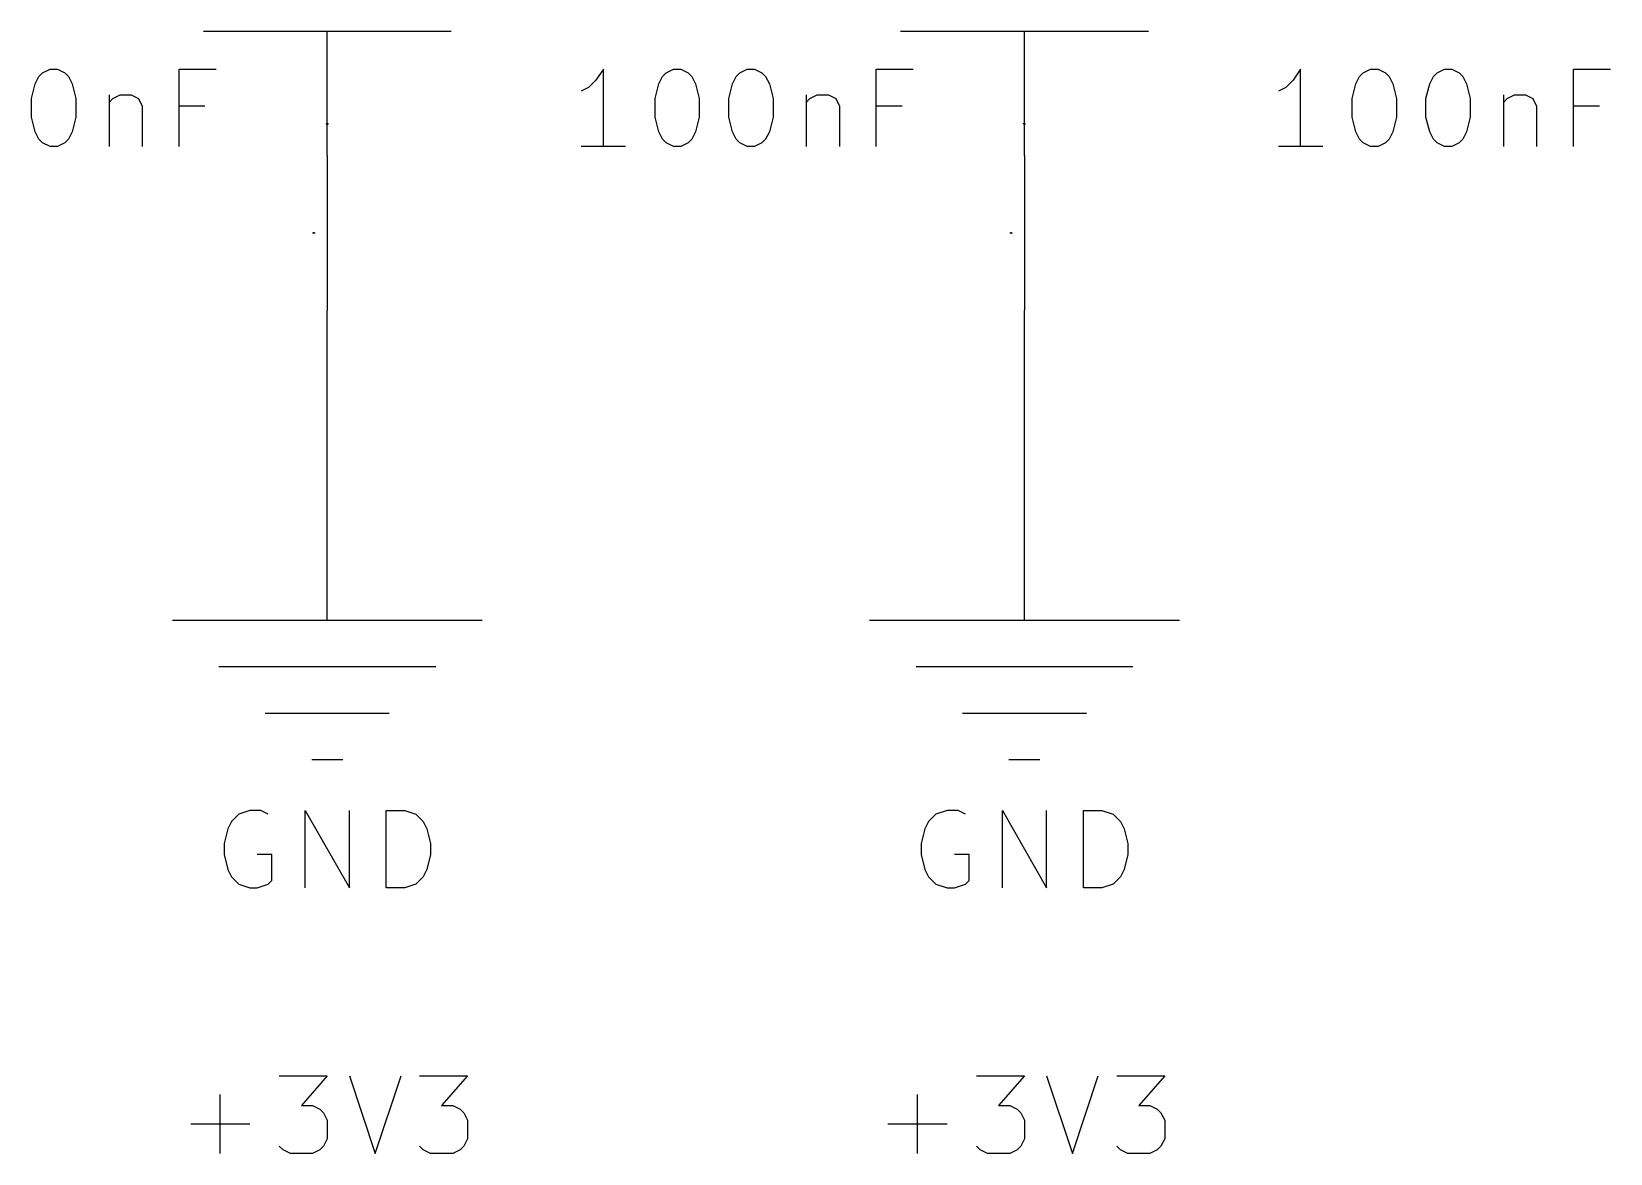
# Model space of a CAD drawing. Header units: millimetres. Extents: x 6 to 290, y -200 to -4.
# Drawn here: x 264.39 to 290.28, y -68.43 to -50.04 of the extents above; entities that cross this region are included whole.
import ezdxf

# ---------------------------------------------------------------- set-up
doc = ezdxf.new("R2010")
doc.units = ezdxf.units.MM
for name, color, linetype in [('GREENSIXTYFIVE', 129, 'CONTINUOUS'), ('LIGHTGREEN', 92, 'CONTINUOUS'), ('LIGHTRED', 12, 'CONTINUOUS'), ('RED', 14, 'CONTINUOUS')]:
    doc.layers.add(name, color=color, linetype=linetype)

msp = doc.modelspace()

# ---------------------------------------------------------------- linework, layer by layer
at = {"layer": 'GREENSIXTYFIVE', "linetype": 'CONTINUOUS'}
for p, q in [((264.513, -50.7754), (264.5735, -50.7149)), ((264.513, -50.7754), (264.5735, -50.7149)), ((264.5735, -50.7149), (264.6944, -50.6544)), ((264.5735, -50.7149), (264.6944, -50.6544)), ((264.6944, -50.6544), (264.8154, -50.6544)), ((264.6944, -50.6544), (264.8154, -50.6544)), ((264.8154, -50.6544), (264.9363, -50.7149)), ((264.8154, -50.6544), (264.9363, -50.7149)), ((264.9363, -50.7149), (264.9968, -50.7754)), ((264.9363, -50.7149), (264.9968, -50.7754)), ((266.811, -51.9244), (266.811, -50.6544)), ((266.811, -50.6544), (267.4158, -50.6544)), ((266.811, -51.9244), (266.811, -50.6544)), ((266.811, -50.6544), (267.4158, -50.6544)), ((273.7659, -50.6544), (273.645, -50.8359)), ((273.7659, -50.6544), (273.645, -50.8359)), ((273.7659, -51.9244), (273.7659, -50.6544)), ((273.7659, -51.9244), (273.7659, -50.6544)), ((274.7335, -50.7754), (274.794, -50.7149)), ((274.7335, -50.7754), (274.794, -50.7149)), ((274.794, -50.7149), (274.9149, -50.6544)), ((274.794, -50.7149), (274.9149, -50.6544)), ((274.9149, -50.6544), (275.0359, -50.6544)), ((274.9149, -50.6544), (275.0359, -50.6544)), ((275.0359, -50.6544), (275.1568, -50.7149)), ((275.0359, -50.6544), (275.1568, -50.7149)), ((275.1568, -50.7149), (275.2173, -50.7754)), ((275.1568, -50.7149), (275.2173, -50.7754)), ((275.943, -50.7754), (276.0035, -50.7149)), ((275.943, -50.7754), (276.0035, -50.7149)), ((276.0035, -50.7149), (276.1244, -50.6544)), ((276.0035, -50.7149), (276.1244, -50.6544)), ((276.1244, -50.6544), (276.2454, -50.6544)), ((276.1244, -50.6544), (276.2454, -50.6544)), ((276.2454, -50.6544), (276.3663, -50.7149)), ((276.2454, -50.6544), (276.3663, -50.7149)), ((276.3663, -50.7149), (276.4268, -50.7754)), ((276.3663, -50.7149), (276.4268, -50.7754)), ((278.241, -51.9244), (278.241, -50.6544)), ((278.241, -50.6544), (278.8458, -50.6544)), ((278.241, -51.9244), (278.241, -50.6544)), ((278.241, -50.6544), (278.8458, -50.6544)), ((285.1959, -50.6544), (285.075, -50.8359)), ((285.1959, -50.6544), (285.075, -50.8359)), ((285.1959, -51.9244), (285.1959, -50.6544)), ((285.1959, -51.9244), (285.1959, -50.6544)), ((286.1635, -50.7754), (286.224, -50.7149)), ((286.1635, -50.7754), (286.224, -50.7149)), ((286.224, -50.7149), (286.3449, -50.6544)), ((286.224, -50.7149), (286.3449, -50.6544)), ((286.3449, -50.6544), (286.4659, -50.6544)), ((286.3449, -50.6544), (286.4659, -50.6544)), ((286.4659, -50.6544), (286.5868, -50.7149)), ((286.4659, -50.6544), (286.5868, -50.7149)), ((286.5868, -50.7149), (286.6473, -50.7754)), ((286.5868, -50.7149), (286.6473, -50.7754)), ((287.373, -50.7754), (287.4335, -50.7149)), ((287.373, -50.7754), (287.4335, -50.7149)), ((287.4335, -50.7149), (287.5544, -50.6544)), ((287.4335, -50.7149), (287.5544, -50.6544)), ((287.5544, -50.6544), (287.6754, -50.6544)), ((287.5544, -50.6544), (287.6754, -50.6544)), ((287.6754, -50.6544), (287.7963, -50.7149)), ((287.6754, -50.6544), (287.7963, -50.7149)), ((287.7963, -50.7149), (287.8568, -50.7754)), ((287.7963, -50.7149), (287.8568, -50.7754)), ((289.671, -51.9244), (289.671, -50.6544)), ((289.671, -50.6544), (290.2758, -50.6544)), ((289.671, -51.9244), (289.671, -50.6544)), ((289.671, -50.6544), (290.2758, -50.6544)), ((264.3921, -51.1382), (264.4525, -50.8963)), ((264.3921, -51.1382), (264.4525, -50.8963)), ((264.4525, -50.8963), (264.513, -50.7754)), ((264.4525, -50.8963), (264.513, -50.7754)), ((264.9968, -50.7754), (265.0573, -50.8963)), ((264.9968, -50.7754), (265.0573, -50.8963)), ((265.0573, -50.8963), (265.1178, -51.1382)), ((265.0573, -50.8963), (265.1178, -51.1382)), ((273.524, -50.9568), (273.4031, -51.0173)), ((273.524, -50.9568), (273.4031, -51.0173)), ((273.645, -50.8359), (273.524, -50.9568)), ((273.645, -50.8359), (273.524, -50.9568)), ((274.6126, -51.1382), (274.673, -50.8963)), ((274.6126, -51.1382), (274.673, -50.8963)), ((274.673, -50.8963), (274.7335, -50.7754)), ((274.673, -50.8963), (274.7335, -50.7754)), ((275.2173, -50.7754), (275.2778, -50.8963)), ((275.2173, -50.7754), (275.2778, -50.8963)), ((275.2778, -50.8963), (275.3383, -51.1382)), ((275.2778, -50.8963), (275.3383, -51.1382)), ((275.8221, -51.1382), (275.8825, -50.8963)), ((275.8221, -51.1382), (275.8825, -50.8963)), ((275.8825, -50.8963), (275.943, -50.7754)), ((275.8825, -50.8963), (275.943, -50.7754)), ((276.4268, -50.7754), (276.4873, -50.8963)), ((276.4268, -50.7754), (276.4873, -50.8963)), ((276.4873, -50.8963), (276.5478, -51.1382)), ((276.4873, -50.8963), (276.5478, -51.1382)), ((284.954, -50.9568), (284.8331, -51.0173)), ((284.954, -50.9568), (284.8331, -51.0173)), ((285.075, -50.8359), (284.954, -50.9568)), ((285.075, -50.8359), (284.954, -50.9568)), ((286.0426, -51.1382), (286.103, -50.8963)), ((286.0426, -51.1382), (286.103, -50.8963)), ((286.103, -50.8963), (286.1635, -50.7754)), ((286.103, -50.8963), (286.1635, -50.7754)), ((286.6473, -50.7754), (286.7078, -50.8963)), ((286.6473, -50.7754), (286.7078, -50.8963)), ((286.7078, -50.8963), (286.7683, -51.1382)), ((286.7078, -50.8963), (286.7683, -51.1382)), ((287.2521, -51.1382), (287.3125, -50.8963)), ((287.2521, -51.1382), (287.3125, -50.8963)), ((287.3125, -50.8963), (287.373, -50.7754)), ((287.3125, -50.8963), (287.373, -50.7754)), ((287.8568, -50.7754), (287.9173, -50.8963)), ((287.8568, -50.7754), (287.9173, -50.8963)), ((287.9173, -50.8963), (287.9778, -51.1382)), ((287.9173, -50.8963), (287.9778, -51.1382)), ((264.3921, -51.4406), (264.3921, -51.1382)), ((264.3921, -51.4406), (264.3921, -51.1382)), ((265.1178, -51.1382), (265.1178, -51.4406)), ((265.1178, -51.1382), (265.1178, -51.4406)), ((265.662, -51.0778), (265.662, -51.9244)), ((265.662, -51.0778), (265.662, -51.9244)), ((265.662, -51.1987), (265.7225, -51.1382)), ((265.662, -51.1987), (265.7225, -51.1382)), ((265.7225, -51.1382), (265.8435, -51.0778)), ((265.7225, -51.1382), (265.8435, -51.0778)), ((265.8435, -51.0778), (266.0249, -51.0778)), ((265.8435, -51.0778), (266.0249, -51.0778)), ((266.0249, -51.0778), (266.1458, -51.1382)), ((266.0249, -51.0778), (266.1458, -51.1382)), ((266.1458, -51.1382), (266.2063, -51.2592)), ((266.1458, -51.1382), (266.2063, -51.2592)), ((274.6126, -51.4406), (274.6126, -51.1382)), ((274.6126, -51.4406), (274.6126, -51.1382)), ((275.3383, -51.1382), (275.3383, -51.4406)), ((275.3383, -51.1382), (275.3383, -51.4406)), ((275.8221, -51.4406), (275.8221, -51.1382)), ((275.8221, -51.4406), (275.8221, -51.1382)), ((276.5478, -51.1382), (276.5478, -51.4406)), ((276.5478, -51.1382), (276.5478, -51.4406)), ((277.092, -51.0778), (277.092, -51.9244)), ((277.092, -51.0778), (277.092, -51.9244)), ((277.092, -51.1987), (277.1525, -51.1382)), ((277.092, -51.1987), (277.1525, -51.1382)), ((277.1525, -51.1382), (277.2735, -51.0778)), ((277.1525, -51.1382), (277.2735, -51.0778)), ((277.2735, -51.0778), (277.4549, -51.0778)), ((277.2735, -51.0778), (277.4549, -51.0778)), ((277.4549, -51.0778), (277.5758, -51.1382)), ((277.4549, -51.0778), (277.5758, -51.1382)), ((277.5758, -51.1382), (277.6363, -51.2592)), ((277.5758, -51.1382), (277.6363, -51.2592)), ((286.0426, -51.4406), (286.0426, -51.1382)), ((286.0426, -51.4406), (286.0426, -51.1382)), ((286.7683, -51.1382), (286.7683, -51.4406)), ((286.7683, -51.1382), (286.7683, -51.4406)), ((287.2521, -51.4406), (287.2521, -51.1382)), ((287.2521, -51.4406), (287.2521, -51.1382)), ((287.9778, -51.1382), (287.9778, -51.4406)), ((287.9778, -51.1382), (287.9778, -51.4406)), ((288.522, -51.0778), (288.522, -51.9244)), ((288.522, -51.0778), (288.522, -51.9244)), ((288.522, -51.1987), (288.5825, -51.1382)), ((288.522, -51.1987), (288.5825, -51.1382)), ((288.5825, -51.1382), (288.7035, -51.0778)), ((288.5825, -51.1382), (288.7035, -51.0778)), ((288.7035, -51.0778), (288.8849, -51.0778)), ((288.7035, -51.0778), (288.8849, -51.0778)), ((288.8849, -51.0778), (289.0058, -51.1382)), ((288.8849, -51.0778), (289.0058, -51.1382)), ((289.0058, -51.1382), (289.0663, -51.2592)), ((289.0058, -51.1382), (289.0663, -51.2592)), ((264.4525, -51.6825), (264.3921, -51.4406)), ((264.4525, -51.6825), (264.3921, -51.4406)), ((265.1178, -51.4406), (265.0573, -51.6825)), ((265.1178, -51.4406), (265.0573, -51.6825)), ((266.2063, -51.2592), (266.2063, -51.9244)), ((266.2063, -51.2592), (266.2063, -51.9244)), ((267.2344, -51.2592), (266.811, -51.2592)), ((267.2344, -51.2592), (266.811, -51.2592)), ((274.673, -51.6825), (274.6126, -51.4406)), ((274.673, -51.6825), (274.6126, -51.4406)), ((275.3383, -51.4406), (275.2778, -51.6825)), ((275.3383, -51.4406), (275.2778, -51.6825)), ((275.8825, -51.6825), (275.8221, -51.4406)), ((275.8825, -51.6825), (275.8221, -51.4406)), ((276.5478, -51.4406), (276.4873, -51.6825)), ((276.5478, -51.4406), (276.4873, -51.6825)), ((277.6363, -51.2592), (277.6363, -51.9244)), ((277.6363, -51.2592), (277.6363, -51.9244)), ((278.6644, -51.2592), (278.241, -51.2592)), ((278.6644, -51.2592), (278.241, -51.2592)), ((286.103, -51.6825), (286.0426, -51.4406)), ((286.103, -51.6825), (286.0426, -51.4406)), ((286.7683, -51.4406), (286.7078, -51.6825)), ((286.7683, -51.4406), (286.7078, -51.6825)), ((287.3125, -51.6825), (287.2521, -51.4406)), ((287.3125, -51.6825), (287.2521, -51.4406)), ((287.9778, -51.4406), (287.9173, -51.6825)), ((287.9778, -51.4406), (287.9173, -51.6825)), ((289.0663, -51.2592), (289.0663, -51.9244)), ((289.0663, -51.2592), (289.0663, -51.9244)), ((290.0944, -51.2592), (289.671, -51.2592)), ((290.0944, -51.2592), (289.671, -51.2592)), ((264.513, -51.8035), (264.4525, -51.6825)), ((264.513, -51.8035), (264.4525, -51.6825)), ((265.0573, -51.6825), (264.9968, -51.8035)), ((265.0573, -51.6825), (264.9968, -51.8035)), ((269.2264, -51.5474), (269.2276, -51.545)), ((269.2264, -51.5474), (269.2276, -51.545)), ((269.2264, -51.5535), (269.2264, -51.5474)), ((269.2264, -51.5535), (269.2264, -51.5474)), ((269.2276, -51.5559), (269.2264, -51.5535)), ((269.2276, -51.5559), (269.2264, -51.5535)), ((269.2276, -51.545), (269.2288, -51.5438)), ((269.2276, -51.545), (269.2288, -51.5438)), ((269.2288, -51.5571), (269.2276, -51.5559)), ((269.2288, -51.5571), (269.2276, -51.5559)), ((269.2288, -51.5438), (269.2312, -51.5426)), ((269.2288, -51.5438), (269.2312, -51.5426)), ((269.2312, -51.5426), (269.2336, -51.5426)), ((269.2312, -51.5426), (269.2336, -51.5426)), ((269.2336, -51.5426), (269.2372, -51.5438)), ((269.2336, -51.5426), (269.2372, -51.5438)), ((269.2372, -51.5438), (269.2518, -51.5583)), ((269.2372, -51.5438), (269.2518, -51.5583)), ((269.2518, -51.5583), (269.2518, -51.5426)), ((269.2518, -51.5583), (269.2518, -51.5426)), ((274.7335, -51.8035), (274.673, -51.6825)), ((274.7335, -51.8035), (274.673, -51.6825)), ((275.2778, -51.6825), (275.2173, -51.8035)), ((275.2778, -51.6825), (275.2173, -51.8035)), ((275.943, -51.8035), (275.8825, -51.6825)), ((275.943, -51.8035), (275.8825, -51.6825)), ((276.4873, -51.6825), (276.4268, -51.8035)), ((276.4873, -51.6825), (276.4268, -51.8035)), ((280.6564, -51.5474), (280.6576, -51.545)), ((280.6564, -51.5474), (280.6576, -51.545)), ((280.6564, -51.5535), (280.6564, -51.5474)), ((280.6564, -51.5535), (280.6564, -51.5474)), ((280.6576, -51.5559), (280.6564, -51.5535)), ((280.6576, -51.5559), (280.6564, -51.5535)), ((280.6576, -51.545), (280.6588, -51.5438)), ((280.6576, -51.545), (280.6588, -51.5438)), ((280.6588, -51.5571), (280.6576, -51.5559)), ((280.6588, -51.5571), (280.6576, -51.5559)), ((280.6588, -51.5438), (280.6612, -51.5426)), ((280.6588, -51.5438), (280.6612, -51.5426)), ((280.6612, -51.5426), (280.6636, -51.5426)), ((280.6612, -51.5426), (280.6636, -51.5426)), ((280.6636, -51.5426), (280.6672, -51.5438)), ((280.6636, -51.5426), (280.6672, -51.5438)), ((280.6672, -51.5438), (280.6818, -51.5583)), ((280.6672, -51.5438), (280.6818, -51.5583)), ((280.6818, -51.5583), (280.6818, -51.5426)), ((280.6818, -51.5583), (280.6818, -51.5426)), ((286.1635, -51.8035), (286.103, -51.6825)), ((286.1635, -51.8035), (286.103, -51.6825)), ((286.7078, -51.6825), (286.6473, -51.8035)), ((286.7078, -51.6825), (286.6473, -51.8035)), ((287.373, -51.8035), (287.3125, -51.6825)), ((287.373, -51.8035), (287.3125, -51.6825)), ((287.9173, -51.6825), (287.8568, -51.8035)), ((287.9173, -51.6825), (287.8568, -51.8035)), ((264.5735, -51.864), (264.513, -51.8035)), ((264.5735, -51.864), (264.513, -51.8035)), ((264.6944, -51.9244), (264.5735, -51.864)), ((264.6944, -51.9244), (264.5735, -51.864)), ((264.8154, -51.9244), (264.6944, -51.9244)), ((264.8154, -51.9244), (264.6944, -51.9244)), ((264.9363, -51.864), (264.8154, -51.9244)), ((264.9363, -51.864), (264.8154, -51.9244)), ((264.9968, -51.8035), (264.9363, -51.864)), ((264.9968, -51.8035), (264.9363, -51.864)), ((274.1288, -51.9244), (273.4031, -51.9244)), ((274.1288, -51.9244), (273.4031, -51.9244)), ((274.794, -51.864), (274.7335, -51.8035)), ((274.794, -51.864), (274.7335, -51.8035)), ((274.9149, -51.9244), (274.794, -51.864)), ((274.9149, -51.9244), (274.794, -51.864)), ((275.0359, -51.9244), (274.9149, -51.9244)), ((275.0359, -51.9244), (274.9149, -51.9244)), ((275.1568, -51.864), (275.0359, -51.9244)), ((275.1568, -51.864), (275.0359, -51.9244)), ((275.2173, -51.8035), (275.1568, -51.864)), ((275.2173, -51.8035), (275.1568, -51.864)), ((276.0035, -51.864), (275.943, -51.8035)), ((276.0035, -51.864), (275.943, -51.8035)), ((276.1244, -51.9244), (276.0035, -51.864)), ((276.1244, -51.9244), (276.0035, -51.864)), ((276.2454, -51.9244), (276.1244, -51.9244)), ((276.2454, -51.9244), (276.1244, -51.9244)), ((276.3663, -51.864), (276.2454, -51.9244)), ((276.3663, -51.864), (276.2454, -51.9244)), ((276.4268, -51.8035), (276.3663, -51.864)), ((276.4268, -51.8035), (276.3663, -51.864)), ((285.5588, -51.9244), (284.8331, -51.9244)), ((285.5588, -51.9244), (284.8331, -51.9244)), ((286.224, -51.864), (286.1635, -51.8035)), ((286.224, -51.864), (286.1635, -51.8035)), ((286.3449, -51.9244), (286.224, -51.864)), ((286.3449, -51.9244), (286.224, -51.864)), ((286.4659, -51.9244), (286.3449, -51.9244)), ((286.4659, -51.9244), (286.3449, -51.9244)), ((286.5868, -51.864), (286.4659, -51.9244)), ((286.5868, -51.864), (286.4659, -51.9244)), ((286.6473, -51.8035), (286.5868, -51.864)), ((286.6473, -51.8035), (286.5868, -51.864)), ((287.4335, -51.864), (287.373, -51.8035)), ((287.4335, -51.864), (287.373, -51.8035)), ((287.5544, -51.9244), (287.4335, -51.864)), ((287.5544, -51.9244), (287.4335, -51.864)), ((287.6754, -51.9244), (287.5544, -51.9244)), ((287.6754, -51.9244), (287.5544, -51.9244)), ((287.7963, -51.864), (287.6754, -51.9244)), ((287.7963, -51.864), (287.6754, -51.9244)), ((287.8568, -51.8035), (287.7963, -51.864)), ((287.8568, -51.8035), (287.7963, -51.864)), ((267.7886, -62.8697), (267.6676, -62.9907)), ((267.97, -62.8092), (267.7886, -62.8697)), ((268.1514, -62.8092), (267.97, -62.8092)), ((268.2724, -62.8697), (268.1514, -62.8092)), ((268.8771, -64.0792), (268.8771, -62.8092)), ((268.8771, -62.8092), (269.6028, -64.0792)), ((269.6028, -64.0792), (269.6028, -62.8092)), ((270.2076, -64.0792), (270.2076, -62.8092)), ((270.2076, -62.8092), (270.51, -62.8092)), ((270.51, -62.8092), (270.6914, -62.8697)), ((270.6914, -62.8697), (270.8124, -62.9907)), ((279.2186, -62.8697), (279.0976, -62.9907)), ((279.4, -62.8092), (279.2186, -62.8697)), ((279.5814, -62.8092), (279.4, -62.8092)), ((279.7024, -62.8697), (279.5814, -62.8092)), ((280.3071, -64.0792), (280.3071, -62.8092)), ((280.3071, -62.8092), (281.0328, -64.0792)), ((281.0328, -64.0792), (281.0328, -62.8092)), ((281.6376, -64.0792), (281.6376, -62.8092)), ((281.6376, -62.8092), (281.94, -62.8092)), ((281.94, -62.8092), (282.1214, -62.8697)), ((282.1214, -62.8697), (282.2424, -62.9907)), ((267.6071, -63.1116), (267.5467, -63.3535)), ((267.6676, -62.9907), (267.6071, -63.1116)), ((270.8124, -62.9907), (270.8729, -63.1116)), ((270.8729, -63.1116), (270.9333, -63.3535)), ((279.0371, -63.1116), (278.9767, -63.3535)), ((279.0976, -62.9907), (279.0371, -63.1116)), ((282.2424, -62.9907), (282.3029, -63.1116)), ((282.3029, -63.1116), (282.3633, -63.3535)), ((267.5467, -63.3535), (267.5467, -63.5349)), ((270.9333, -63.3535), (270.9333, -63.5349)), ((278.9767, -63.3535), (278.9767, -63.5349)), ((282.3633, -63.3535), (282.3633, -63.5349)), ((267.5467, -63.5349), (267.6071, -63.7768)), ((268.3328, -63.5349), (268.0909, -63.5349)), ((268.3328, -63.9583), (268.3328, -63.5349)), ((270.9333, -63.5349), (270.8729, -63.7768)), ((278.9767, -63.5349), (279.0371, -63.7768)), ((279.7628, -63.5349), (279.5209, -63.5349)), ((279.7628, -63.9583), (279.7628, -63.5349)), ((282.3633, -63.5349), (282.3029, -63.7768)), ((267.6071, -63.7768), (267.6676, -63.8978)), ((267.6676, -63.8978), (267.7886, -64.0188)), ((270.8124, -63.8978), (270.6914, -64.0188)), ((270.8729, -63.7768), (270.8124, -63.8978)), ((279.0371, -63.7768), (279.0976, -63.8978)), ((279.0976, -63.8978), (279.2186, -64.0188)), ((282.2424, -63.8978), (282.1214, -64.0188)), ((282.3029, -63.7768), (282.2424, -63.8978)), ((267.7886, -64.0188), (267.97, -64.0792)), ((267.97, -64.0792), (268.0909, -64.0792)), ((268.0909, -64.0792), (268.2724, -64.0188)), ((268.2724, -64.0188), (268.3328, -63.9583)), ((270.51, -64.0792), (270.2076, -64.0792)), ((270.6914, -64.0188), (270.51, -64.0792)), ((279.2186, -64.0188), (279.4, -64.0792)), ((279.4, -64.0792), (279.5209, -64.0792)), ((279.5209, -64.0792), (279.7024, -64.0188)), ((279.7024, -64.0188), (279.7628, -63.9583)), ((281.94, -64.0792), (281.6376, -64.0792)), ((282.1214, -64.0188), (281.94, -64.0792)), ((268.4538, -67.1644), (269.24, -67.1644)), ((269.24, -67.1644), (268.8166, -67.6482)), ((269.6028, -67.1644), (270.0261, -68.4344)), ((270.0261, -68.4344), (270.4495, -67.1644)), ((270.7519, -67.1644), (271.5381, -67.1644)), ((271.5381, -67.1644), (271.1147, -67.6482)), ((279.8838, -67.1644), (280.67, -67.1644)), ((280.67, -67.1644), (280.2466, -67.6482)), ((281.0328, -67.1644), (281.4561, -68.4344)), ((281.4561, -68.4344), (281.8795, -67.1644)), ((282.1819, -67.1644), (282.9681, -67.1644)), ((282.9681, -67.1644), (282.5447, -67.6482)), ((267.4861, -68.4344), (267.4861, -67.4668)), ((278.9161, -68.4344), (278.9161, -67.4668)), ((268.8166, -67.6482), (268.9981, -67.6482)), ((268.9981, -67.6482), (269.119, -67.7087)), ((269.119, -67.7087), (269.1795, -67.7692)), ((269.1795, -67.7692), (269.24, -67.8901)), ((271.1147, -67.6482), (271.2962, -67.6482)), ((271.2962, -67.6482), (271.4171, -67.7087)), ((271.4171, -67.7087), (271.4776, -67.7692)), ((271.4776, -67.7692), (271.5381, -67.8901)), ((280.2466, -67.6482), (280.4281, -67.6482)), ((280.4281, -67.6482), (280.549, -67.7087)), ((280.549, -67.7087), (280.6095, -67.7692)), ((280.6095, -67.7692), (280.67, -67.8901)), ((282.5447, -67.6482), (282.7262, -67.6482)), ((282.7262, -67.6482), (282.8471, -67.7087)), ((282.8471, -67.7087), (282.9076, -67.7692)), ((282.9076, -67.7692), (282.9681, -67.8901)), ((267.0023, -67.9506), (267.97, -67.9506)), ((269.24, -67.8901), (269.24, -68.1925)), ((271.5381, -67.8901), (271.5381, -68.1925)), ((278.4323, -67.9506), (279.4, -67.9506)), ((280.67, -67.8901), (280.67, -68.1925)), ((282.9681, -67.8901), (282.9681, -68.1925)), ((268.5143, -68.374), (268.4538, -68.3135)), ((269.1795, -68.3135), (269.119, -68.374)), ((269.24, -68.1925), (269.1795, -68.3135)), ((270.8124, -68.374), (270.7519, -68.3135)), ((271.4776, -68.3135), (271.4171, -68.374)), ((271.5381, -68.1925), (271.4776, -68.3135)), ((279.9443, -68.374), (279.8838, -68.3135)), ((280.6095, -68.3135), (280.549, -68.374)), ((280.67, -68.1925), (280.6095, -68.3135)), ((282.2424, -68.374), (282.1819, -68.3135)), ((282.9076, -68.3135), (282.8471, -68.374)), ((282.9681, -68.1925), (282.9076, -68.3135)), ((268.6352, -68.4344), (268.5143, -68.374)), ((268.9981, -68.4344), (268.6352, -68.4344)), ((269.119, -68.374), (268.9981, -68.4344)), ((270.9333, -68.4344), (270.8124, -68.374)), ((271.2962, -68.4344), (270.9333, -68.4344)), ((271.4171, -68.374), (271.2962, -68.4344)), ((280.0652, -68.4344), (279.9443, -68.374)), ((280.4281, -68.4344), (280.0652, -68.4344)), ((280.549, -68.374), (280.4281, -68.4344)), ((282.3633, -68.4344), (282.2424, -68.374)), ((282.7262, -68.4344), (282.3633, -68.4344)), ((282.8471, -68.374), (282.7262, -68.4344))]:
    msp.add_line(p, q, dxfattribs=at)
at = {"layer": 'LIGHTGREEN', "linetype": 'CONTINUOUS'}
for p, q in [((269.24, -57.15), (269.24, -54.61)), ((280.67, -57.15), (280.67, -54.61))]:
    msp.add_line(p, q, dxfattribs=at)
at = {"layer": 'LIGHTRED', "linetype": 'CONTINUOUS'}
for p, q in [((269.0083, -53.3375), (269.0095, -53.3351)), ((269.0083, -53.3375), (269.0095, -53.3351)), ((269.0083, -53.3436), (269.0083, -53.3375)), ((269.0083, -53.3436), (269.0083, -53.3375)), ((269.0095, -53.346), (269.0083, -53.3436)), ((269.0095, -53.346), (269.0083, -53.3436)), ((269.0095, -53.3351), (269.0107, -53.3339)), ((269.0095, -53.3351), (269.0107, -53.3339)), ((269.0107, -53.3472), (269.0095, -53.346)), ((269.0107, -53.3472), (269.0095, -53.346)), ((269.0107, -53.3339), (269.0131, -53.3327)), ((269.0107, -53.3339), (269.0131, -53.3327)), ((269.0131, -53.3327), (269.0155, -53.3327)), ((269.0131, -53.3327), (269.0155, -53.3327)), ((269.0155, -53.3327), (269.0191, -53.3339)), ((269.0155, -53.3327), (269.0191, -53.3339)), ((269.0191, -53.3339), (269.0337, -53.3484)), ((269.0191, -53.3339), (269.0337, -53.3484)), ((269.0337, -53.3484), (269.0337, -53.3327)), ((269.0337, -53.3484), (269.0337, -53.3327)), ((280.4383, -53.3375), (280.4395, -53.3351)), ((280.4383, -53.3375), (280.4395, -53.3351)), ((280.4383, -53.3436), (280.4383, -53.3375)), ((280.4383, -53.3436), (280.4383, -53.3375)), ((280.4395, -53.346), (280.4383, -53.3436)), ((280.4395, -53.346), (280.4383, -53.3436)), ((280.4395, -53.3351), (280.4407, -53.3339)), ((280.4395, -53.3351), (280.4407, -53.3339)), ((280.4407, -53.3472), (280.4395, -53.346)), ((280.4407, -53.3472), (280.4395, -53.346)), ((280.4407, -53.3339), (280.4431, -53.3327)), ((280.4407, -53.3339), (280.4431, -53.3327)), ((280.4431, -53.3327), (280.4455, -53.3327)), ((280.4431, -53.3327), (280.4455, -53.3327)), ((280.4455, -53.3327), (280.4491, -53.3339)), ((280.4455, -53.3327), (280.4491, -53.3339)), ((280.4491, -53.3339), (280.4637, -53.3484)), ((280.4491, -53.3339), (280.4637, -53.3484)), ((280.4637, -53.3484), (280.4637, -53.3327)), ((280.4637, -53.3484), (280.4637, -53.3327))]:
    msp.add_line(p, q, dxfattribs=at)
at = {"layer": 'RED', "linetype": 'CONTINUOUS'}
for p, q in [((271.272, -50.038), (267.208, -50.038)), ((269.24, -52.07), (269.24, -50.038)), ((282.702, -50.038), (278.638, -50.038)), ((280.67, -52.07), (280.67, -50.038)), ((269.24, -52.07), (269.24, -54.61)), ((269.24, -52.07), (269.24, -54.61)), ((280.67, -52.07), (280.67, -54.61)), ((280.67, -52.07), (280.67, -54.61)), ((269.24, -59.69), (269.24, -57.15)), ((280.67, -59.69), (280.67, -57.15)), ((266.7, -59.69), (271.78, -59.69)), ((278.13, -59.69), (283.21, -59.69)), ((267.462, -60.452), (271.018, -60.452)), ((278.892, -60.452), (282.448, -60.452)), ((268.224, -61.214), (270.256, -61.214)), ((279.654, -61.214), (281.686, -61.214)), ((268.986, -61.976), (269.494, -61.976)), ((280.416, -61.976), (280.924, -61.976))]:
    msp.add_line(p, q, dxfattribs=at)

doc.saveas('drawing.dxf')
